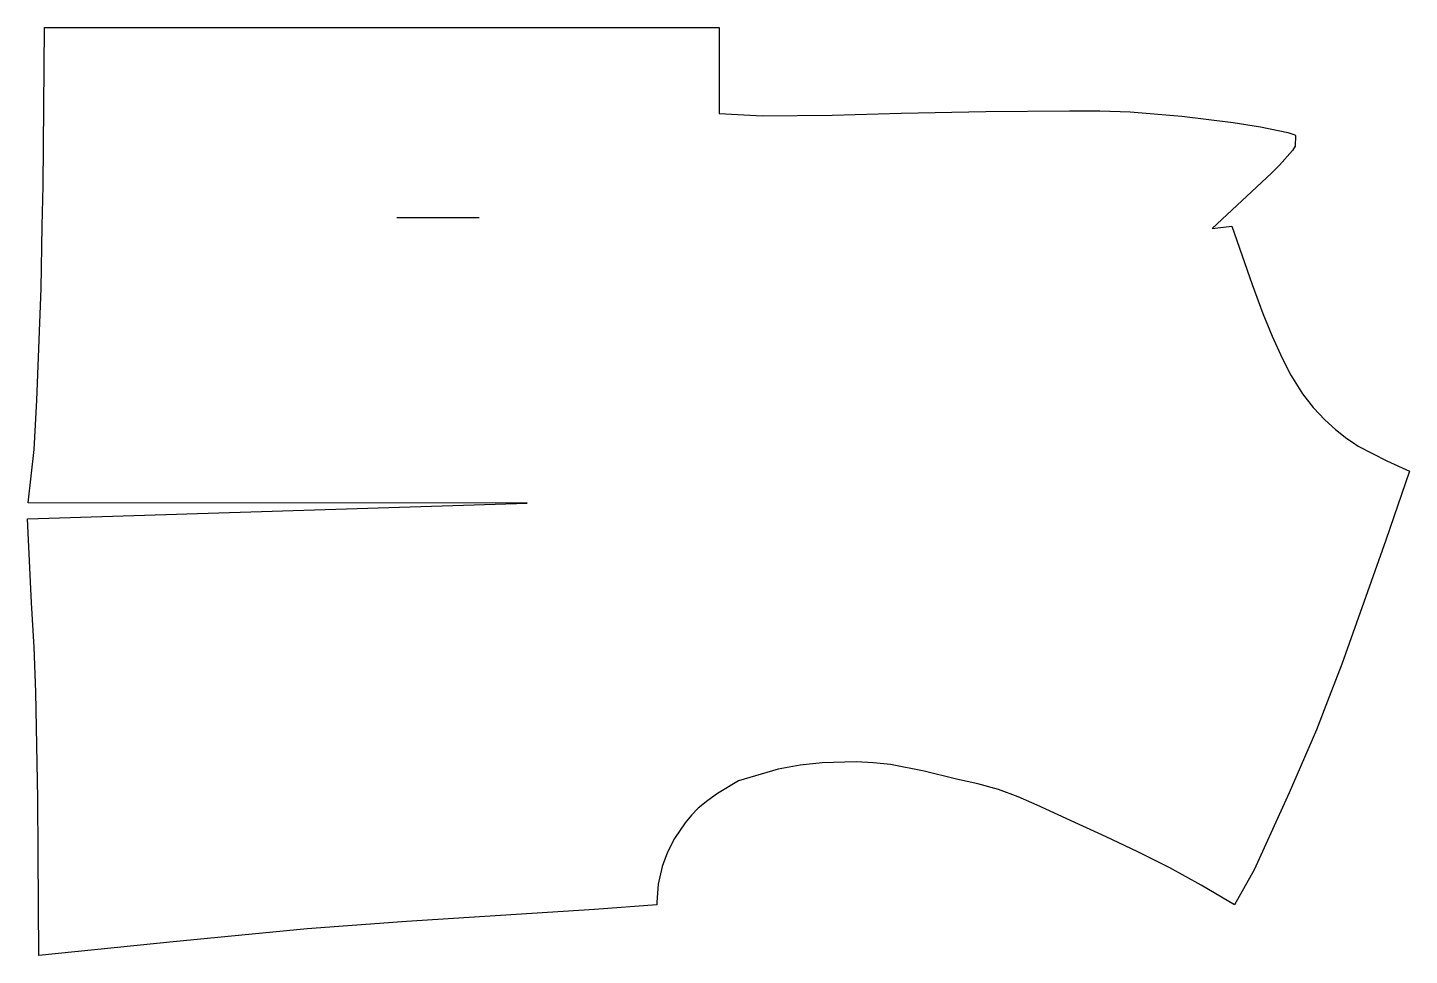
# Model space of a CAD drawing. Header units: inches. Extents: x 0 to 21, y 0 to 14.1.
import ezdxf

# ---------------------------------------------------------------- set-up
doc = ezdxf.new("R2010")
doc.units = ezdxf.units.IN

msp = doc.modelspace()

# ---------------------------------------------------------------- linework, layer by layer
at = {"layer": 'T001L001'}
for points in [[(20.983, 7.349), (20.626, 6.299), (19.956, 4.417), (19.765, 3.925), (19.572, 3.421), (19.157, 2.468), (18.729, 1.52), (18.627, 1.298), (18.329, 0.765), (17.823, 1.066), (17.345, 1.326), (16.861, 1.573), (16.381, 1.798), (15.902, 2.016), (15.329, 2.281), (15.04, 2.406), (14.746, 2.518), (14.429, 2.602), (14.108, 2.673), (13.616, 2.797), (13.104, 2.896), (12.845, 2.922), (12.584, 2.935), (12.068, 2.922), (11.732, 2.888), (11.399, 2.826), (10.793, 2.651), (10.478, 2.455), (10.328, 2.35), (10.185, 2.235), (10.081, 2.127), (9.986, 2.011), (9.825, 1.771), (9.719, 1.565), (9.637, 1.347), (9.575, 1.082), (9.556, 0.806), (9.555, 0.767), (8.61, 0.698), (5.754, 0.513), (4.247, 0.402), (2.209, 0.207), (0.172, 0), (0.162, 1.54), (0.155, 2.382), (0.123, 3.995), (0.097, 4.675), (0.059, 5.35), (0, 6.624), (7.584, 6.861), (0.009, 6.868), (0.097, 7.676), (0.142, 8.425), (0.203, 10.121), (0.219, 11.072), (0.238, 11.677), (0.257, 14.079), (10.504, 14.079), (10.504, 12.776), (11.16, 12.742), (12.218, 12.753), (13.268, 12.779), (14.549, 12.809), (15.824, 12.818), (16.284, 12.816), (16.743, 12.802), (17.527, 12.738), (18.307, 12.642), (18.724, 12.576), (19.137, 12.489), (19.242, 12.454), (19.252, 12.443), (19.247, 12.281), (19.207, 12.213), (19.012, 11.993), (18.889, 11.869), (17.987, 11.031), (18.286, 11.067), (18.596, 10.179), (18.756, 9.739), (18.897, 9.398), (19.052, 9.062), (19.185, 8.807), (19.358, 8.521), (19.52, 8.315), (19.698, 8.128), (19.862, 7.98), (20.035, 7.845), (20.117, 7.787), (20.205, 7.729), (20.424, 7.615), (20.641, 7.506), (20.983, 7.349)], [(5.609, 11.197), (6.856, 11.197)]]:
    msp.add_lwpolyline(points, dxfattribs=at)

doc.saveas('drawing.dxf')
